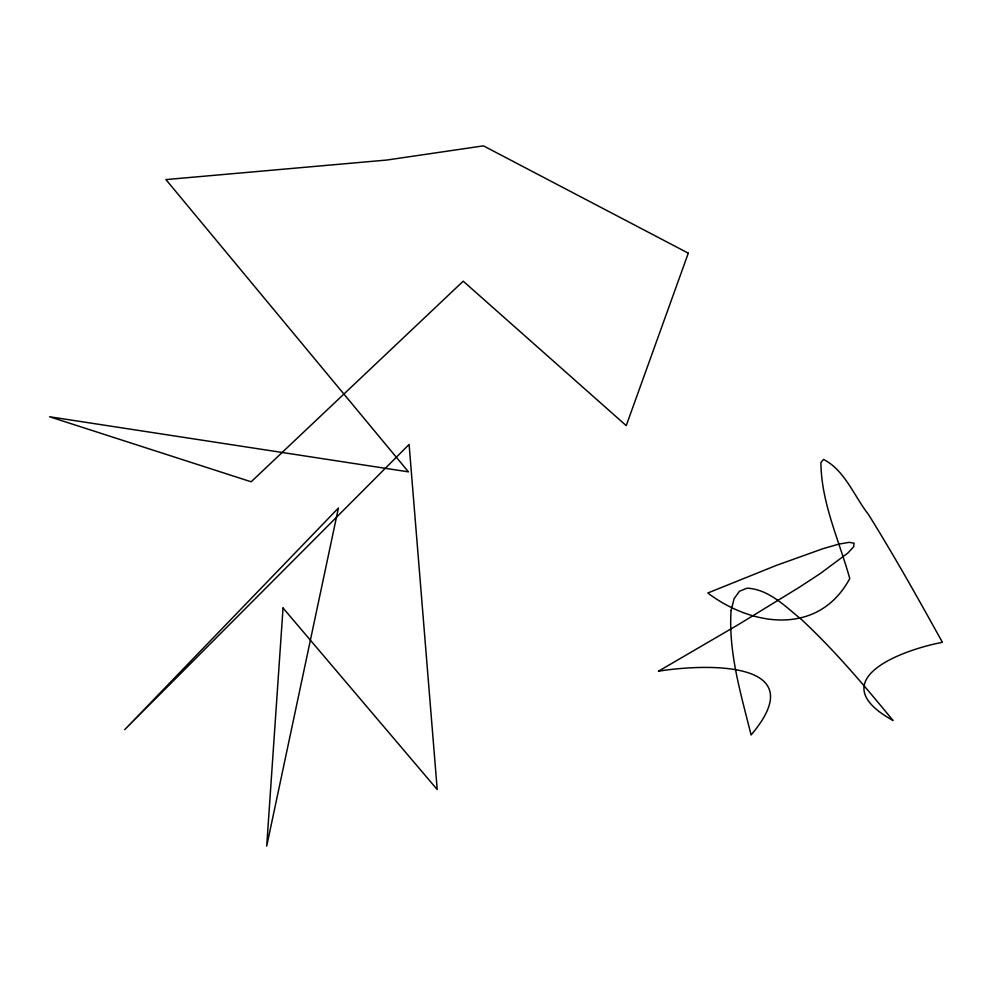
<?xml version="1.0" encoding="UTF-8"?>
<svg xmlns="http://www.w3.org/2000/svg" width="992" height="992" viewBox="0 0 992 992"><rect width="100%" height="100%" fill="white"/><g stroke="black" fill="none" stroke-linecap="round" stroke-linejoin="round"><path stroke-width="1.49" d="M731.079 610.489C728.302 652.86 741.036 694.288 751.093 734.973C815.089 659.593 704.246 663.834 658.465 671.2L739.238 624.092L798.696 587.661L820.434 573.438L847.924 552.99L853.666 546.778L854.087 543.219L849.177 542.326L838.934 544.112L823.36 548.551L776.24 565.44L707.792 593.005C752.854 627.056 818.958 635.624 849.76 578.559C839.17 540.417 821.116 502.584 820.93 462.458L823.546 459.445C844.7 470.084 854.298 496.409 868.384 514.377C894.462 556.202 918.542 599.218 942.4 642.332C900.897 650.157 820.719 680.425 893.073 720.527C864.168 685.398 834.768 650.467 801.387 619.442C785.329 606.521 768.998 589.347 747.162 588.157L739.462 591.244L734.105 598.684L731.079 610.489M283.042 607.984L266.699 846.139L338.421 508.028L124.707 729.628L409.101 444.441L437.212 789.545L283.042 607.984M688.299 253.171L626.237 425.642L463.214 281.195L251.15 481.79L49.6 416.764L408.456 471.857L165.924 179.589L386.719 160.047L483.451 145.861L688.299 253.171"/></g></svg>
